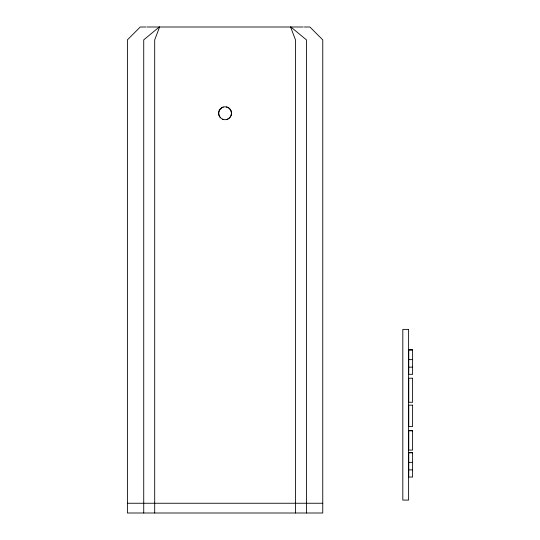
<?xml version="1.0" encoding="UTF-8"?>
<svg xmlns="http://www.w3.org/2000/svg" width="540" height="540" viewBox="0 0 540 540"><rect width="100%" height="100%" fill="white"/><g stroke="black" fill="none" stroke-linecap="round" stroke-linejoin="round"><path stroke-width="0.81" d="M159.59 27L154.697 39.872L154.697 513M229.912 117.504L230.04 117.349A6.426 6.406 90 0 0 230.04 109.141L229.912 108.992A6.439 6.433 -90 0 0 227.637 107.339L227.448 107.264A6.439 6.433 0 0 0 222.716 107.258L222.527 107.339A6.426 6.413 90 0 0 220.124 117.349L220.253 117.504A6.439 6.433 -90 0 0 223.101 119.381L223.283 119.428M229.487 117.936L229.338 118.071A6.413 6.406 0 0 1 226.314 119.563L226.314 119.563M159.253 27L143.728 39.872L143.728 513M223.283 107.069L223.094 107.129A6.439 6.433 -90 0 0 220.259 108.992L220.124 109.147A6.426 6.406 -90 0 0 220.124 117.349M145.827 27L140.265 27L127.393 39.872L127.4 513L322.758 513L322.765 39.872L309.893 27L304.337 27M146.887 27L303.278 27M408.733 349.704L412.607 349.704L412.607 374.328L408.733 374.328L408.733 350.089L412.607 350.089M408.733 359.633L412.607 359.633M408.733 367.153L412.607 367.153M408.733 430.488L412.607 430.488L412.607 450.07L408.733 450.07L408.733 430.839L412.607 430.839M408.733 452.432L412.607 452.432L412.607 477.05L408.733 477.05L408.733 452.81L412.607 452.81M408.733 462.355L412.607 462.355M408.733 469.874L412.607 469.874M127.393 503.253L154.595 503.253M154.697 503.253L322.758 503.253M222.527 119.151L222.71 119.232A6.439 6.433 0 0 0 227.448 119.232L227.637 119.151A6.426 6.413 90 0 0 229.446 108.553M290.851 27L306.443 39.872L306.443 513M290.594 27L295.475 39.872L295.475 513M226.314 106.981A6.413 6.406 0 0 1 229.338 108.466M408.618 329.38L402.813 329.38L402.813 500.087L408.618 500.094L408.618 329.387M412.607 378.223L408.733 378.223L408.733 402.287L412.607 402.287L412.607 378.223M412.607 405.155L408.733 405.155L408.733 426.533L412.607 426.533L412.607 405.155"/></g></svg>
